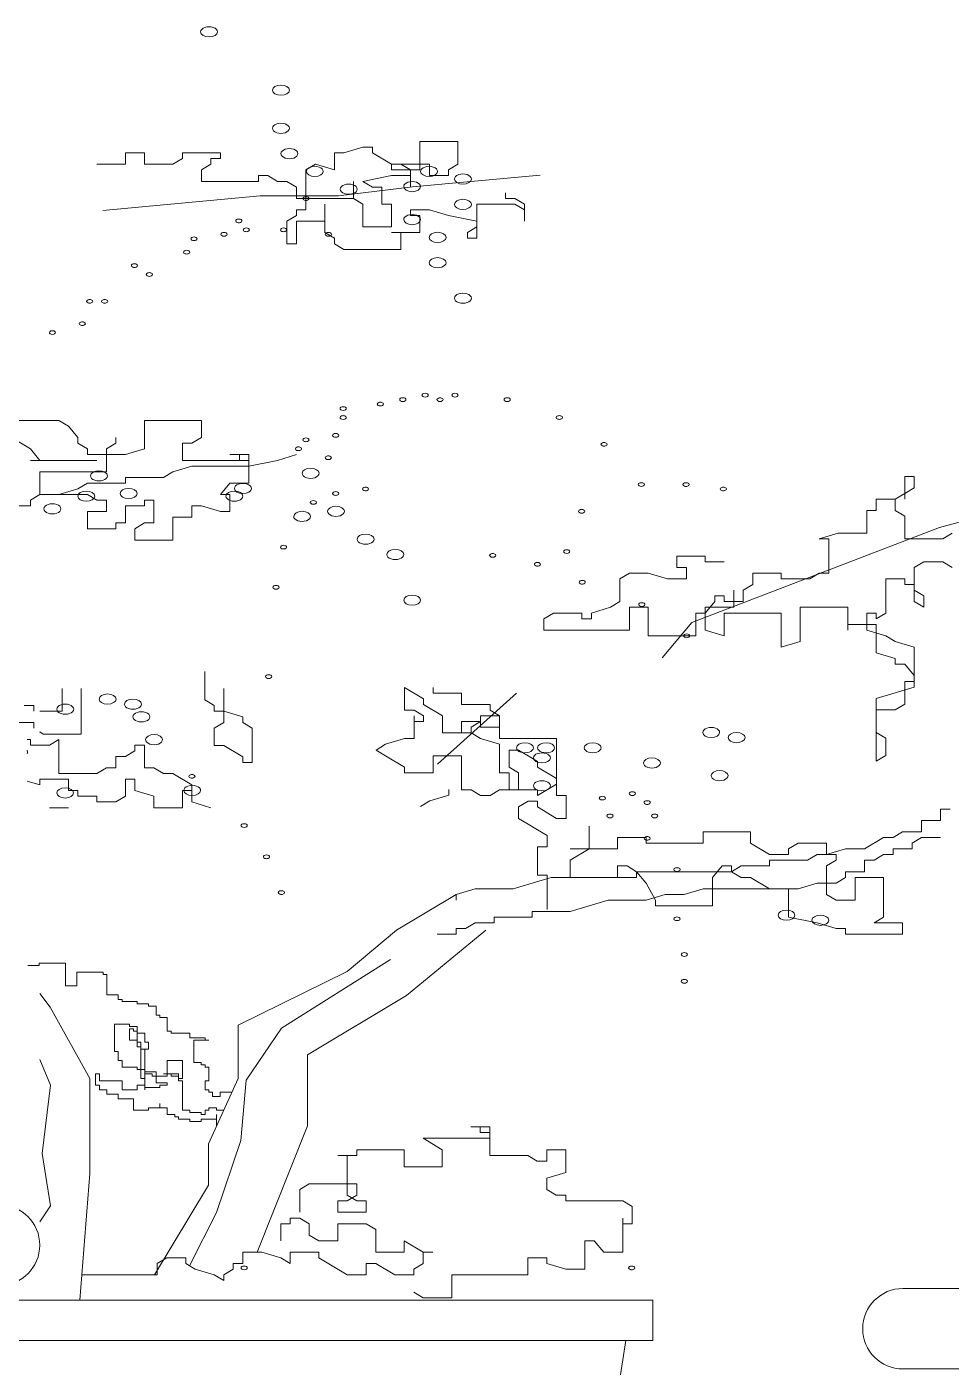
# Model space of a CAD drawing. Header units: millimetres. Extents: x 219.2 to 298.5, y 137.8 to 166.3.
# Drawn here: x 261.018 to 261.592, y 144.338 to 145.171 of the extents above; entities that cross this region are included whole.
import ezdxf

# ---------------------------------------------------------------- set-up
doc = ezdxf.new("R2010")
doc.units = ezdxf.units.MM
doc.layers.add('fach00', color=33, linetype='Continuous', lineweight=0)
doc.layers.add('muebles', color=43, linetype='Continuous', lineweight=0)

# ---------------------------------------------------------------- blocks, each defined once
blk = doc.blocks.new('kids of the century')
at = {"layer": 'fach00'}
blk.add_arc((227.99408, 125.30154), 0.025, 270, 90, dxfattribs=at)
blk = doc.blocks.new('culion')
at = {"layer": 'muebles'}
for p, q in [((228.74968, 130.87185), (228.74968, 130.58616)), ((228.88287, 130.87185), (228.88287, 130.58616)), ((228.6694, 130.55616), (228.96315, 130.55616)), ((228.96315, 130.52616), (228.6694, 130.52616))]:
    blk.add_line(p, q, dxfattribs=at)
blk.add_lwpolyline([(229.07835, 130.95185, -0.768746), (229.06676, 130.90185), (228.56172, 130.90185, -1), (228.56172, 130.95185), (229.07835, 130.95185)], format="xyb", dxfattribs=at)
for points in [[(228.7194, 130.90185), (228.7194, 130.87185), (228.91315, 130.87185), (228.91315, 130.90185)], [(228.7194, 130.55616), (228.7194, 130.58616), (228.91315, 130.58616), (228.91315, 130.55616)]]:
    blk.add_lwpolyline(points, dxfattribs=at)
for centre, start, end in [((228.6694, 130.54116), 90, 270), ((228.96315, 130.54116), 270, 90)]:
    blk.add_arc(centre, 0.015, start, end, dxfattribs=at)
blk = doc.blocks.new('el culote')
for p, q in [((228.27861, 128.90043), (228.25502, 128.90043)), ((228.25502, 128.90043), (228.25502, 128.88275)), ((228.27861, 128.88628), (228.27861, 128.90043)), ((228.07223, 128.88628), (228.07223, 128.89335)), ((228.07223, 128.89335), (228.08402, 128.89335)), ((228.08402, 128.89335), (228.08402, 128.88628)), ((228.10761, 128.88982), (228.10761, 128.89335)), ((228.10761, 128.89335), (228.13119, 128.89335)), ((228.13119, 128.89335), (228.13119, 128.88982)), ((228.20785, 128.89335), (228.20195, 128.89335)), ((228.20195, 128.89335), (228.20195, 128.88275)), ((228.21964, 128.89689), (228.20785, 128.89335)), ((228.22554, 128.89689), (228.21964, 128.89689)), ((228.22554, 128.89335), (228.22554, 128.89689)), ((228.23733, 128.88628), (228.22554, 128.89335)), ((228.05454, 128.88628), (228.07223, 128.88628)), ((228.08402, 128.88628), (228.10171, 128.88628)), ((228.10171, 128.88628), (228.10761, 128.88982)), ((228.1253, 128.88628), (228.1194, 128.88275)), ((228.1194, 128.88275), (228.1194, 128.87567)), ((228.13119, 128.88982), (228.1253, 128.88982)), ((228.1253, 128.88982), (228.1253, 128.88628)), ((228.19016, 128.88628), (228.18426, 128.88275)), ((228.18426, 128.88275), (228.18426, 128.85799)), ((228.20195, 128.88275), (228.19016, 128.88628)), ((228.24323, 128.88628), (228.23733, 128.88628)), ((228.23733, 128.88628), (228.26092, 128.88628)), ((228.23733, 128.88275), (228.23733, 128.88628)), ((228.25502, 128.88275), (228.23733, 128.88275)), ((228.24913, 128.88275), (228.24323, 128.88628)), ((228.24913, 128.87214), (228.24913, 128.88275)), ((228.26092, 128.88628), (228.26092, 128.87921)), ((228.27271, 128.88275), (228.27861, 128.88628)), ((228.27271, 128.87921), (228.27271, 128.88275)), ((228.1194, 128.87567), (228.15478, 128.87567)), ((228.15478, 128.87567), (228.15478, 128.87921)), ((228.15478, 128.87921), (228.16068, 128.87921)), ((228.16068, 128.87921), (228.16657, 128.87567)), ((228.16657, 128.87567), (228.17247, 128.87567)), ((228.17247, 128.87567), (228.17837, 128.87214)), ((228.21375, 128.86506), (228.21375, 128.87567)), ((228.21375, 128.87567), (228.21375, 128.86506)), ((228.21964, 128.87567), (228.23733, 128.87921)), ((228.22554, 128.87214), (228.21964, 128.87567)), ((228.23733, 128.87921), (228.24913, 128.87921)), ((228.24913, 128.87921), (228.24913, 128.87214)), ((228.32964, 128.87954), (228.25033, 128.87223)), ((228.26092, 128.87921), (228.27271, 128.87921)), ((228.15578, 128.86674), (228.05818, 128.85759)), ((228.20458, 128.86674), (228.15578, 128.86674)), ((228.17837, 128.87214), (228.17837, 128.86506)), ((228.17837, 128.86506), (228.21375, 128.86506)), ((228.25033, 128.87223), (228.20458, 128.86674)), ((228.21375, 128.86506), (228.21964, 128.86153)), ((228.23144, 128.87214), (228.22554, 128.87214)), ((228.23144, 128.86153), (228.23144, 128.87214)), ((228.30809, 128.86506), (228.30809, 128.8686)), ((228.31399, 128.86506), (228.30809, 128.86506)), ((228.31989, 128.86153), (228.31399, 128.86506)), ((228.18426, 128.85799), (228.17837, 128.85799)), ((228.17837, 128.85799), (228.17837, 128.85446)), ((228.19606, 128.85092), (228.19606, 128.86153)), ((228.19606, 128.86153), (228.19606, 128.84385)), ((228.21964, 128.86153), (228.21964, 128.84738)), ((228.23733, 128.86153), (228.23144, 128.86153)), ((228.23733, 128.84738), (228.23733, 128.86153)), ((228.24913, 128.85446), (228.24913, 128.85799)), ((228.24913, 128.85799), (228.26092, 128.85799)), ((228.26092, 128.85799), (228.27271, 128.85446)), ((228.2904, 128.84031), (228.2904, 128.86153)), ((228.2904, 128.86153), (228.31399, 128.86153)), ((228.31399, 128.86153), (228.31989, 128.85799)), ((228.31989, 128.85092), (228.31989, 128.86153)), ((228.31989, 128.85799), (228.31989, 128.85092)), ((228.17837, 128.85446), (228.17247, 128.85092)), ((228.17247, 128.85092), (228.17247, 128.83678)), ((228.17837, 128.83678), (228.17837, 128.85092)), ((228.17837, 128.85092), (228.19606, 128.85092)), ((228.25502, 128.85446), (228.24913, 128.85446)), ((228.25502, 128.84385), (228.25502, 128.85446)), ((228.27271, 128.85446), (228.2904, 128.85092)), ((228.2904, 128.85092), (228.2904, 128.84738)), ((228.19606, 128.84385), (228.20195, 128.84031)), ((228.20195, 128.84031), (228.20195, 128.83678)), ((228.21964, 128.84738), (228.23733, 128.84738)), ((228.24323, 128.84385), (228.23733, 128.84385)), ((228.23733, 128.84385), (228.25502, 128.84385)), ((228.24323, 128.83324), (228.24323, 128.84385)), ((228.2904, 128.84738), (228.28451, 128.84385)), ((228.28451, 128.84385), (228.28451, 128.84031)), ((228.28451, 128.84031), (228.2904, 128.84031)), ((228.17247, 128.83678), (228.17837, 128.83678)), ((228.20195, 128.83678), (228.20785, 128.83324)), ((228.20785, 128.83324), (228.24323, 128.83324)), ((228.03095, 128.72715), (228.00147, 128.72715)), ((228.03685, 128.72362), (228.03095, 128.72715)), ((228.04275, 128.71655), (228.03685, 128.72362)), ((228.1194, 128.72715), (228.08402, 128.72715)), ((228.08402, 128.72715), (228.08402, 128.70947)), ((228.1194, 128.71655), (228.1194, 128.72715)), ((228.00147, 128.71655), (228.01326, 128.70947)), ((228.04275, 128.71301), (228.04275, 128.71655)), ((228.06633, 128.71655), (228.06633, 128.71301)), ((228.11351, 128.71301), (228.1194, 128.71655)), ((228.01326, 128.70947), (228.01916, 128.7024)), ((228.04864, 128.70947), (228.04275, 128.71301)), ((228.04864, 128.70594), (228.04864, 128.70947)), ((228.06633, 128.71301), (228.06044, 128.70947)), ((228.06044, 128.70947), (228.06044, 128.69533)), ((228.08402, 128.70947), (228.07223, 128.70594)), ((228.10761, 128.7024), (228.10761, 128.71301)), ((228.10761, 128.71301), (228.11351, 128.71301)), ((228.01916, 128.7024), (228.01326, 128.7024)), ((228.01326, 128.7024), (228.05454, 128.7024)), ((228.07223, 128.70594), (228.04864, 128.70594)), ((228.10171, 128.69533), (228.11351, 128.69887)), ((228.14888, 128.7024), (228.10761, 128.7024)), ((228.11351, 128.69887), (228.14888, 128.69887)), ((228.14299, 128.70594), (228.13709, 128.70594)), ((228.13709, 128.70594), (228.14888, 128.70594)), ((228.14299, 128.7024), (228.14299, 128.70594)), ((228.14888, 128.7024), (228.14299, 128.7024)), ((228.14888, 128.70594), (228.14888, 128.7024)), ((228.14888, 128.69887), (228.16657, 128.7024)), ((228.14888, 128.68826), (228.14888, 128.7024)), ((228.16657, 128.7024), (228.17837, 128.70594)), ((228.06044, 128.69533), (228.01916, 128.69533)), ((228.01916, 128.69533), (228.01916, 128.68118)), ((228.07223, 128.68826), (228.07223, 128.69179)), ((228.07223, 128.69179), (228.09582, 128.69179)), ((228.09582, 128.69179), (228.10171, 128.69533)), ((228.55602, 128.69246), (228.56192, 128.69246)), ((228.55602, 128.67831), (228.55602, 128.69246)), ((228.56192, 128.69246), (228.56192, 128.68539)), ((228.03095, 128.68118), (228.04275, 128.68472)), ((228.04275, 128.68472), (228.04864, 128.68826)), ((228.04864, 128.68826), (228.07223, 128.68826)), ((228.13119, 128.68118), (228.13709, 128.68826)), ((228.13709, 128.68826), (228.14888, 128.68826)), ((228.56192, 128.68539), (228.55602, 128.68185)), ((228.00147, 128.67411), (228.01326, 128.67411)), ((228.01326, 128.67765), (228.01916, 128.68118)), ((228.01326, 128.67411), (228.01326, 128.67765)), ((228.01916, 128.68118), (228.03095, 128.68118)), ((228.01916, 128.68118), (228.04864, 128.68118)), ((228.04864, 128.68118), (228.05454, 128.67765)), ((228.05454, 128.67765), (228.06044, 128.67765)), ((228.06044, 128.67765), (228.06044, 128.67058)), ((228.07223, 128.6635), (228.07223, 128.67411)), ((228.07223, 128.67411), (228.08402, 128.67411)), ((228.08402, 128.67411), (228.08402, 128.67765)), ((228.08402, 128.67765), (228.08992, 128.67765)), ((228.08992, 128.67765), (228.08992, 128.6635)), ((228.11351, 128.66704), (228.11351, 128.67411)), ((228.11351, 128.67411), (228.1194, 128.67411)), ((228.1194, 128.67411), (228.13119, 128.67058)), ((228.13709, 128.68118), (228.13119, 128.68118)), ((228.13709, 128.67058), (228.13709, 128.68118)), ((228.53833, 128.67831), (228.55012, 128.67831)), ((228.53833, 128.67124), (228.53833, 128.67831)), ((228.55602, 128.68185), (228.55012, 128.67831)), ((228.55012, 128.67831), (228.55012, 128.67124)), ((228.57753, 128.66075), (228.64514, 128.67917)), ((228.06044, 128.67058), (228.04864, 128.67058)), ((228.04864, 128.67058), (228.04864, 128.65997)), ((228.10171, 128.65289), (228.10171, 128.66704)), ((228.10171, 128.66704), (228.11351, 128.66704)), ((228.13119, 128.67058), (228.13709, 128.67058)), ((228.53243, 128.67124), (228.53833, 128.67124)), ((228.53243, 128.6571), (228.53243, 128.67124)), ((228.55012, 128.67124), (228.55602, 128.66771)), ((228.55602, 128.66771), (228.55602, 128.65356)), ((228.04864, 128.65997), (228.06633, 128.65997)), ((228.06633, 128.65997), (228.06633, 128.6635)), ((228.06633, 128.6635), (228.07223, 128.6635)), ((228.08402, 128.6635), (228.07813, 128.65997)), ((228.07813, 128.65997), (228.07813, 128.65289)), ((228.08992, 128.6635), (228.08402, 128.6635)), ((228.42388, 128.60177), (228.57753, 128.66075)), ((228.50295, 128.65356), (228.51474, 128.6571)), ((228.51474, 128.6571), (228.53243, 128.6571)), ((228.57961, 128.65356), (228.5855, 128.6571)), ((228.07813, 128.65289), (228.10171, 128.65289)), ((228.50885, 128.65356), (228.50295, 128.65356)), ((228.50885, 128.63234), (228.50885, 128.65356)), ((228.55602, 128.65356), (228.57961, 128.65356)), ((228.4145, 128.64295), (228.4145, 128.63588)), ((228.43219, 128.64295), (228.4145, 128.64295)), ((228.43219, 128.63942), (228.43219, 128.64295)), ((228.38502, 128.63234), (228.37912, 128.62881)), ((228.39681, 128.63234), (228.38502, 128.63234)), ((228.40861, 128.62881), (228.39681, 128.63234)), ((228.4145, 128.63588), (228.4204, 128.63588)), ((228.4204, 128.63588), (228.4204, 128.62881)), ((228.44398, 128.63942), (228.43219, 128.63942)), ((228.46167, 128.63234), (228.47936, 128.63234)), ((228.46167, 128.62527), (228.46167, 128.63234)), ((228.47936, 128.63234), (228.47936, 128.62881)), ((228.49705, 128.62881), (228.50295, 128.63234)), ((228.50295, 128.63234), (228.50885, 128.63234)), ((228.56781, 128.63942), (228.56192, 128.63588)), ((228.56192, 128.63588), (228.56192, 128.62174)), ((228.57961, 128.63942), (228.56781, 128.63942)), ((228.5855, 128.63588), (228.57961, 128.63942)), ((228.37912, 128.62881), (228.37912, 128.61466)), ((228.4204, 128.62881), (228.40861, 128.62881)), ((228.45578, 128.62174), (228.46167, 128.62527)), ((228.47936, 128.62881), (228.49705, 128.62881)), ((228.54423, 128.62881), (228.54423, 128.60759)), ((228.55602, 128.62881), (228.54423, 128.62881)), ((228.55602, 128.62527), (228.55602, 128.62881)), ((228.56192, 128.62527), (228.55602, 128.62527)), ((228.56192, 128.61466), (228.56192, 128.62527)), ((228.43809, 128.6182), (228.44398, 128.6182)), ((228.43809, 128.61466), (228.43809, 128.6182)), ((228.44398, 128.6182), (228.44398, 128.61466)), ((228.44988, 128.61113), (228.44988, 128.62174)), ((228.45578, 128.61466), (228.45578, 128.62174)), ((228.56192, 128.62174), (228.56781, 128.6182)), ((228.56781, 128.6182), (228.56781, 128.61113)), ((228.33785, 128.60759), (228.33195, 128.60406)), ((228.35554, 128.60759), (228.33785, 128.60759)), ((228.35554, 128.60406), (228.35554, 128.60759)), ((228.37323, 128.61113), (228.36143, 128.60759)), ((228.36143, 128.60759), (228.36143, 128.60406)), ((228.37912, 128.61466), (228.37323, 128.61113)), ((228.38502, 128.61113), (228.39681, 128.61113)), ((228.38502, 128.59698), (228.38502, 128.61113)), ((228.39681, 128.61113), (228.39681, 128.59345)), ((228.42629, 128.60759), (228.43219, 128.60759)), ((228.42629, 128.59345), (228.42629, 128.60759)), ((228.43219, 128.60759), (228.43809, 128.61466)), ((228.43219, 128.61113), (228.44988, 128.61113)), ((228.43219, 128.60759), (228.43219, 128.61113)), ((228.43219, 128.59698), (228.43219, 128.60759)), ((228.44398, 128.61466), (228.45578, 128.61466)), ((228.44398, 128.60759), (228.44398, 128.59345)), ((228.47936, 128.60759), (228.44398, 128.60759)), ((228.47936, 128.58637), (228.47936, 128.60759)), ((228.49116, 128.61113), (228.49116, 128.58991)), ((228.52064, 128.61113), (228.49116, 128.61113)), ((228.52064, 128.59698), (228.52064, 128.61113)), ((228.53243, 128.60759), (228.53243, 128.59698)), ((228.53833, 128.60759), (228.53243, 128.60759)), ((228.53833, 128.60406), (228.53833, 128.60759)), ((228.54423, 128.60759), (228.53833, 128.60406)), ((228.56781, 128.61113), (228.56192, 128.61466)), ((228.33195, 128.60406), (228.33195, 128.59698)), ((228.36143, 128.60406), (228.35554, 128.60406)), ((228.40544, 128.57966), (228.42388, 128.60177)), ((228.52064, 128.60052), (228.52064, 128.59698)), ((228.53833, 128.60052), (228.52064, 128.60052)), ((228.53833, 128.58284), (228.53833, 128.60052)), ((228.33195, 128.59698), (228.38502, 128.59698)), ((228.39681, 128.59345), (228.42629, 128.59345)), ((228.44398, 128.59345), (228.43219, 128.59698)), ((228.53243, 128.59698), (228.54423, 128.59345)), ((228.54423, 128.59345), (228.55012, 128.58991)), ((228.49116, 128.58991), (228.47936, 128.58637)), ((228.55012, 128.5793), (228.53833, 128.58284)), ((228.55012, 128.58991), (228.56192, 128.58637)), ((228.56192, 128.58637), (228.56192, 128.56516)), ((228.55012, 128.57577), (228.55012, 128.5793)), ((228.55602, 128.57577), (228.55012, 128.57577)), ((228.56192, 128.56869), (228.55602, 128.57577)), ((228.12145, 128.55366), (228.12145, 128.57134)), ((228.56192, 128.56162), (228.56192, 128.56869)), ((228.033, 128.56073), (228.033, 128.54659)), ((228.04479, 128.53244), (228.04479, 128.56073)), ((228.13324, 128.56073), (228.13324, 128.54659)), ((228.24554, 128.54726), (228.24554, 128.5614)), ((228.24554, 128.5614), (228.25734, 128.55433)), ((228.26323, 128.5614), (228.26323, 128.55786)), ((228.26323, 128.55786), (228.28092, 128.55786)), ((228.26588, 128.51364), (228.31505, 128.55787)), ((228.28092, 128.55786), (228.28092, 128.55079)), ((228.53833, 128.55455), (228.55012, 128.55809)), ((228.55012, 128.55809), (228.56192, 128.56162)), ((228.55602, 128.56516), (228.55602, 128.55101)), ((228.56192, 128.56516), (228.55602, 128.56516)), ((228.01531, 128.55013), (228.00941, 128.55013)), ((228.01531, 128.54659), (228.01531, 128.55013)), ((228.12734, 128.55013), (228.12145, 128.55366)), ((228.12734, 128.54659), (228.12734, 128.55013)), ((228.13324, 128.55366), (228.13324, 128.54659)), ((228.13324, 128.53952), (228.13324, 128.55366)), ((228.25734, 128.55433), (228.25734, 128.55079)), ((228.25734, 128.55079), (228.26913, 128.54372)), ((228.28092, 128.55079), (228.29861, 128.55079)), ((228.29861, 128.55079), (228.29861, 128.54726)), ((228.53833, 128.53333), (228.53833, 128.55455)), ((228.55602, 128.55101), (228.55012, 128.54748)), ((228.033, 128.54659), (228.01908, 128.54659)), ((228.13324, 128.54659), (228.12734, 128.54659)), ((228.13324, 128.54659), (228.14503, 128.54305)), ((228.14503, 128.54305), (228.14503, 128.53952)), ((228.25144, 128.54726), (228.24554, 128.54726)), ((228.25734, 128.54372), (228.25144, 128.54726)), ((228.25144, 128.52958), (228.25144, 128.54372)), ((228.25144, 128.54372), (228.25144, 128.54018)), ((228.25734, 128.54018), (228.25734, 128.54372)), ((228.26913, 128.54372), (228.26913, 128.53311)), ((228.29272, 128.54018), (228.29272, 128.54372)), ((228.29272, 128.54372), (228.30451, 128.54372)), ((228.29861, 128.54726), (228.30451, 128.54372)), ((228.30451, 128.54372), (228.30451, 128.53665)), ((228.30451, 128.54372), (228.30451, 128.52958)), ((228.53833, 128.54748), (228.53833, 128.51565)), ((228.55012, 128.54748), (228.53833, 128.54748)), ((228.00351, 128.53952), (228.01531, 128.53952)), ((228.01531, 128.53952), (228.01531, 128.53598)), ((228.01908, 128.53372), (228.0212, 128.53244)), ((228.0212, 128.53244), (228.04479, 128.53244)), ((228.12734, 128.53598), (228.13324, 128.53952)), ((228.12734, 128.52537), (228.12734, 128.53598)), ((228.14503, 128.53952), (228.15093, 128.53598)), ((228.15093, 128.53598), (228.15093, 128.51476)), ((228.25144, 128.54018), (228.25734, 128.54018)), ((228.26913, 128.53311), (228.28682, 128.53311)), ((228.29272, 128.54018), (228.28092, 128.54018)), ((228.28092, 128.54018), (228.28092, 128.53311)), ((228.28092, 128.53311), (228.28682, 128.53311)), ((228.28682, 128.53665), (228.29272, 128.54018)), ((228.28682, 128.53311), (228.28682, 128.53665)), ((228.28682, 128.53311), (228.29272, 128.52958)), ((228.29272, 128.53665), (228.29272, 128.54018)), ((228.30451, 128.53665), (228.29272, 128.53665)), ((228.54423, 128.5298), (228.53833, 128.53333)), ((228.01114, 128.52913), (228.01326, 128.52913)), ((228.01326, 128.52913), (228.01326, 128.52559)), ((228.01326, 128.52559), (228.02506, 128.52559)), ((228.02506, 128.52559), (228.03095, 128.52913)), ((228.03095, 128.52913), (228.03095, 128.50791)), ((228.07813, 128.52206), (228.07813, 128.52559)), ((228.07813, 128.52559), (228.08402, 128.52559)), ((228.08402, 128.52559), (228.08402, 128.51145)), ((228.13324, 128.52537), (228.12734, 128.52537)), ((228.14503, 128.5183), (228.13324, 128.52537)), ((228.22785, 128.5225), (228.23375, 128.52604)), ((228.23375, 128.52604), (228.24554, 128.52958)), ((228.24554, 128.52958), (228.25144, 128.52958)), ((228.29272, 128.52958), (228.30451, 128.52604)), ((228.30451, 128.52958), (228.33989, 128.52958)), ((228.30451, 128.52604), (228.30451, 128.50836)), ((228.33989, 128.52958), (228.33989, 128.50482)), ((228.54423, 128.51919), (228.54423, 128.5298)), ((228.01139, 128.52094), (228.01114, 128.52236)), ((228.01114, 128.52023), (228.01139, 128.52094)), ((228.06633, 128.51145), (228.06633, 128.51852)), ((228.06633, 128.51852), (228.07223, 128.51852)), ((228.07223, 128.51852), (228.07813, 128.52206)), ((228.14503, 128.51476), (228.14503, 128.5183)), ((228.23375, 128.51897), (228.22785, 128.5225)), ((228.24554, 128.51189), (228.23375, 128.51897)), ((228.28092, 128.51897), (228.26323, 128.51897)), ((228.26323, 128.51897), (228.26323, 128.50836)), ((228.28092, 128.49775), (228.28092, 128.51897)), ((228.3163, 128.5225), (228.31041, 128.5225)), ((228.31041, 128.5225), (228.31041, 128.51189)), ((228.3222, 128.51897), (228.3163, 128.5225)), ((228.3281, 128.51543), (228.3222, 128.51897)), ((228.53833, 128.51565), (228.54423, 128.51919)), ((228.03095, 128.50791), (228.05454, 128.50791)), ((228.05454, 128.50791), (228.06044, 128.51145)), ((228.06044, 128.51145), (228.06633, 128.51145)), ((228.08402, 128.51145), (228.08992, 128.51145)), ((228.08992, 128.51145), (228.09582, 128.50791)), ((228.09582, 128.50791), (228.10171, 128.50791)), ((228.10171, 128.50791), (228.11351, 128.50084)), ((228.15093, 128.51476), (228.14503, 128.51476)), ((228.24554, 128.50836), (228.24554, 128.51189)), ((228.26323, 128.50836), (228.24554, 128.50836)), ((228.30451, 128.50836), (228.31041, 128.50836)), ((228.31041, 128.51189), (228.3163, 128.50836)), ((228.31041, 128.50836), (228.31041, 128.49775)), ((228.3163, 128.50836), (228.3163, 128.49775)), ((228.3281, 128.51189), (228.3281, 128.51543)), ((228.33989, 128.50482), (228.3281, 128.51189)), ((228.33989, 128.50129), (228.33989, 128.50836)), ((228.33989, 128.50836), (228.33989, 128.49421)), ((228.01916, 128.50084), (228.01114, 128.50324)), ((228.03685, 128.50438), (228.01916, 128.50438)), ((228.01916, 128.50438), (228.01916, 128.50084)), ((228.03685, 128.4973), (228.03685, 128.50438)), ((228.07813, 128.50438), (228.07223, 128.50438)), ((228.07223, 128.50438), (228.07223, 128.49377)), ((228.07813, 128.4973), (228.07813, 128.50438)), ((228.11351, 128.50084), (228.11351, 128.49023)), ((228.3281, 128.49421), (228.33989, 128.50129)), ((228.04275, 128.4973), (228.03685, 128.4973)), ((228.04275, 128.49377), (228.04275, 128.4973)), ((228.05454, 128.49377), (228.04275, 128.49377)), ((228.05454, 128.49023), (228.05454, 128.49377)), ((228.07223, 128.49377), (228.06633, 128.49023)), ((228.08992, 128.49377), (228.07813, 128.4973)), ((228.08992, 128.4867), (228.08992, 128.49377)), ((228.11351, 128.4973), (228.10761, 128.4973)), ((228.10761, 128.4973), (228.10761, 128.4867)), ((228.26119, 128.4909), (228.25529, 128.48736)), ((228.27298, 128.49443), (228.26119, 128.4909)), ((228.27298, 128.49797), (228.27298, 128.49443)), ((228.28682, 128.49775), (228.28092, 128.49775)), ((228.29272, 128.49421), (228.28682, 128.49775)), ((228.29861, 128.49421), (228.29272, 128.49421)), ((228.30451, 128.49775), (228.29861, 128.49421)), ((228.3163, 128.49775), (228.30451, 128.49775)), ((228.31041, 128.49775), (228.3163, 128.49775)), ((228.3163, 128.49775), (228.3281, 128.49775)), ((228.3222, 128.49068), (228.3163, 128.48714)), ((228.3281, 128.49068), (228.3222, 128.49068)), ((228.3281, 128.49775), (228.3281, 128.49421)), ((228.3281, 128.48714), (228.3281, 128.49068)), ((228.33989, 128.49421), (228.34579, 128.49421)), ((228.34579, 128.49421), (228.34579, 128.48007)), ((228.03685, 128.4867), (228.02506, 128.4867)), ((228.06633, 128.49023), (228.05454, 128.49023)), ((228.10761, 128.4867), (228.08992, 128.4867)), ((228.11351, 128.49023), (228.1253, 128.4867)), ((228.3163, 128.48714), (228.3163, 128.48007)), ((228.33989, 128.48007), (228.3281, 128.48714)), ((228.57819, 128.47878), (228.57819, 128.48585)), ((228.57819, 128.48585), (228.58409, 128.48585)), ((228.3163, 128.48007), (228.3222, 128.47653)), ((228.3222, 128.47653), (228.3281, 128.473)), ((228.34579, 128.48007), (228.33989, 128.48007)), ((228.36002, 128.47524), (228.36002, 128.4611)), ((228.5664, 128.4717), (228.5664, 128.47878)), ((228.5664, 128.47878), (228.57819, 128.47878)), ((228.3281, 128.473), (228.33399, 128.46946)), ((228.33399, 128.46946), (228.33399, 128.46239)), ((228.3954, 128.46817), (228.37771, 128.46817)), ((228.37771, 128.46817), (228.37771, 128.4611)), ((228.3954, 128.46463), (228.3954, 128.46817)), ((228.46026, 128.4717), (228.43078, 128.4717)), ((228.43078, 128.4717), (228.43078, 128.46463)), ((228.46026, 128.46463), (228.46026, 128.4717)), ((228.53102, 128.4611), (228.54281, 128.46817)), ((228.54281, 128.46817), (228.54871, 128.46817)), ((228.54871, 128.46817), (228.55461, 128.4717)), ((228.55461, 128.4717), (228.5664, 128.4717)), ((228.5605, 128.46463), (228.5664, 128.46817)), ((228.5664, 128.46817), (228.57819, 128.46817)), ((228.33399, 128.46239), (228.3281, 128.46239)), ((228.3281, 128.46239), (228.3281, 128.44471)), ((228.36002, 128.4611), (228.34823, 128.45402)), ((228.37771, 128.4611), (228.34823, 128.4611)), ((228.43078, 128.46463), (228.3954, 128.46463)), ((228.47205, 128.45756), (228.46026, 128.46463)), ((228.48385, 128.45756), (228.47205, 128.45756)), ((228.48974, 128.46463), (228.48385, 128.4611)), ((228.48385, 128.4611), (228.48385, 128.45756)), ((228.50743, 128.46463), (228.48974, 128.46463)), ((228.49564, 128.45402), (228.50154, 128.45756)), ((228.50154, 128.45756), (228.50743, 128.45756)), ((228.50743, 128.45756), (228.50743, 128.46463)), ((228.50743, 128.45756), (228.51923, 128.4611)), ((228.51333, 128.45756), (228.50743, 128.45756)), ((228.51333, 128.45402), (228.51333, 128.45756)), ((228.51923, 128.4611), (228.53102, 128.4611)), ((228.53692, 128.45402), (228.54281, 128.45756)), ((228.54281, 128.45756), (228.54871, 128.45756)), ((228.54871, 128.45756), (228.54871, 128.4611)), ((228.54871, 128.4611), (228.5605, 128.4611)), ((228.5605, 128.4611), (228.5605, 128.46463)), ((228.34823, 128.45402), (228.34823, 128.44341)), ((228.37771, 128.44341), (228.37771, 128.45049)), ((228.37771, 128.45049), (228.38361, 128.45049)), ((228.38361, 128.45049), (228.3895, 128.44695)), ((228.43668, 128.44341), (228.44257, 128.45049)), ((228.44257, 128.45049), (228.44847, 128.45049)), ((228.44847, 128.44695), (228.45436, 128.45049)), ((228.44847, 128.45049), (228.44847, 128.44695)), ((228.45436, 128.45049), (228.47205, 128.45049)), ((228.47205, 128.45049), (228.47205, 128.45402)), ((228.47205, 128.45402), (228.49564, 128.45402)), ((228.50743, 128.45049), (228.51333, 128.45402)), ((228.50743, 128.43281), (228.50743, 128.45049)), ((228.53102, 128.44695), (228.53102, 128.45402)), ((228.53102, 128.45402), (228.53692, 128.45402)), ((228.31285, 128.43634), (228.33643, 128.44341)), ((228.3281, 128.44471), (228.33399, 128.44471)), ((228.33399, 128.44471), (228.33399, 128.42349)), ((228.33643, 128.44341), (228.3895, 128.44341)), ((228.34823, 128.44341), (228.37771, 128.44341)), ((228.3895, 128.44341), (228.3895, 128.44695)), ((228.3895, 128.44695), (228.44847, 128.44695)), ((228.3895, 128.44695), (228.3954, 128.43988)), ((228.43668, 128.42573), (228.43668, 128.44341)), ((228.44847, 128.44695), (228.45436, 128.44341)), ((228.45436, 128.44341), (228.46026, 128.44341)), ((228.46026, 128.44341), (228.47205, 128.43634)), ((228.51333, 128.43988), (228.51923, 128.44341)), ((228.51923, 128.44341), (228.51923, 128.44695)), ((228.51923, 128.44695), (228.53102, 128.44695)), ((228.54281, 128.44341), (228.52512, 128.44341)), ((228.52512, 128.44341), (228.52512, 128.42927)), ((228.54281, 128.41866), (228.54281, 128.44341)), ((228.24059, 128.41069), (228.27747, 128.43281)), ((228.27747, 128.43281), (228.28926, 128.43634)), ((228.27747, 128.42927), (228.27747, 128.43281)), ((228.28926, 128.43634), (228.31285, 128.43634)), ((228.3954, 128.43988), (228.4013, 128.42927)), ((228.3954, 128.42927), (228.40719, 128.43281)), ((228.40719, 128.43281), (228.41899, 128.43281)), ((228.41899, 128.43281), (228.43078, 128.43634)), ((228.43078, 128.43634), (228.48974, 128.43634)), ((228.47205, 128.43634), (228.48385, 128.43634)), ((228.48385, 128.43634), (228.48385, 128.41866)), ((228.48974, 128.43634), (228.50154, 128.43988)), ((228.50154, 128.43988), (228.51333, 128.43988)), ((228.51333, 128.42927), (228.50743, 128.43281)), ((228.34823, 128.4222), (228.37181, 128.42927)), ((228.37181, 128.42927), (228.3954, 128.42927)), ((228.4013, 128.42927), (228.4013, 128.42573)), ((228.4013, 128.42573), (228.43668, 128.42573)), ((228.52512, 128.42927), (228.51333, 128.42927)), ((228.30105, 128.41513), (228.30105, 128.41866)), ((228.30105, 128.41866), (228.32464, 128.41866)), ((228.32464, 128.41866), (228.32464, 128.4222)), ((228.32464, 128.4222), (228.34823, 128.4222)), ((228.48385, 128.41866), (228.50154, 128.41513)), ((228.53692, 128.41513), (228.54281, 128.41866)), ((228.20986, 128.38489), (228.24059, 128.41069)), ((228.24674, 128.37015), (228.29591, 128.41069)), ((228.26567, 128.40805), (228.27747, 128.40805)), ((228.27747, 128.40805), (228.27747, 128.41159)), ((228.27747, 128.41159), (228.28336, 128.41159)), ((228.28336, 128.41159), (228.28926, 128.41513)), ((228.28926, 128.41513), (228.30105, 128.41513)), ((228.50154, 128.41513), (228.51333, 128.41159)), ((228.51333, 128.41159), (228.51923, 128.41159)), ((228.51923, 128.41159), (228.51923, 128.40805)), ((228.51923, 128.40805), (228.55461, 128.40805)), ((228.55461, 128.41513), (228.53692, 128.41513)), ((228.55461, 128.40805), (228.55461, 128.41513)), ((228.1692, 128.34982), (228.23675, 128.39235)), ((228.01159, 128.38874), (228.01861, 128.38874)), ((228.01861, 128.39014), (228.035, 128.39014)), ((228.01861, 128.38874), (228.01861, 128.39014)), ((228.035, 128.39014), (228.035, 128.3761)), ((228.04203, 128.38452), (228.05842, 128.38452)), ((228.04203, 128.3761), (228.04203, 128.38452)), ((228.05842, 128.38452), (228.05842, 128.38312)), ((228.05842, 128.38312), (228.06076, 128.38312)), ((228.06076, 128.38312), (228.06076, 128.37048)), ((228.14225, 128.35172), (228.20986, 128.38489)), ((228.035, 128.3761), (228.04203, 128.3761)), ((228.02548, 128.36278), (228.01908, 128.37121)), ((228.06076, 128.37048), (228.06778, 128.37048)), ((228.06778, 128.37048), (228.06778, 128.36767)), ((228.06778, 128.36767), (228.07013, 128.36767)), ((228.07013, 128.36767), (228.07013, 128.36627)), ((228.07013, 128.36627), (228.07949, 128.36627)), ((228.07949, 128.36627), (228.07949, 128.36486)), ((228.18528, 128.33329), (228.24674, 128.37015)), ((228.05006, 128.31855), (228.02548, 128.36278)), ((228.07949, 128.36486), (228.08652, 128.36486)), ((228.08652, 128.36486), (228.08652, 128.36346)), ((228.08652, 128.36346), (228.0912, 128.36346)), ((228.0912, 128.36346), (228.0912, 128.35784)), ((228.0912, 128.35784), (228.09354, 128.35784)), ((228.09354, 128.35784), (228.09354, 128.35644)), ((228.06544, 128.35223), (228.06544, 128.33538)), ((228.07481, 128.35223), (228.06544, 128.35223)), ((228.07481, 128.35082), (228.07481, 128.35223)), ((228.07949, 128.35082), (228.07481, 128.35082)), ((228.07481, 128.34942), (228.07481, 128.3424)), ((228.07715, 128.34942), (228.07481, 128.34942)), ((228.07715, 128.34801), (228.07715, 128.34942)), ((228.07949, 128.33819), (228.07949, 128.35082)), ((228.09354, 128.35644), (228.09822, 128.35644)), ((228.09822, 128.35644), (228.09822, 128.34801)), ((228.14225, 128.31855), (228.14225, 128.35172)), ((228.14725, 128.31741), (228.1692, 128.34982)), ((228.07481, 128.3424), (228.07949, 128.3424)), ((228.07949, 128.34801), (228.07715, 128.34801)), ((228.07949, 128.34661), (228.07949, 128.34801)), ((228.08418, 128.34661), (228.07949, 128.34661)), ((228.07949, 128.3424), (228.07949, 128.34099)), ((228.07949, 128.34099), (228.08183, 128.34099)), ((228.08183, 128.34099), (228.08183, 128.33678)), ((228.08418, 128.34099), (228.08418, 128.34661)), ((228.08652, 128.34099), (228.08418, 128.34099)), ((228.08652, 128.33678), (228.08652, 128.34099)), ((228.09822, 128.34801), (228.10057, 128.34801)), ((228.10057, 128.34801), (228.10057, 128.34661)), ((228.10057, 128.34661), (228.11227, 128.34661)), ((228.11227, 128.34661), (228.11227, 128.3438)), ((228.11227, 128.3438), (228.12164, 128.3438)), ((228.11461, 128.3424), (228.11461, 128.32836)), ((228.12398, 128.3424), (228.11461, 128.3424)), ((228.12164, 128.3438), (228.12164, 128.3424)), ((228.12164, 128.3424), (228.12398, 128.3424)), ((228.06544, 128.33538), (228.06778, 128.33538)), ((228.06778, 128.33538), (228.06778, 128.32976)), ((228.08183, 128.33819), (228.07949, 128.33819)), ((228.08183, 128.31853), (228.08183, 128.33819)), ((228.08183, 128.33678), (228.08418, 128.33678)), ((228.08418, 128.33678), (228.08418, 128.32274)), ((228.08418, 128.33678), (228.08652, 128.33678)), ((228.08418, 128.32133), (228.08418, 128.33678)), ((228.18528, 128.28906), (228.18528, 128.33329)), ((228.02566, 128.31437), (228.01908, 128.33037)), ((228.06778, 128.32976), (228.07013, 128.32976)), ((228.07013, 128.32976), (228.07013, 128.32555)), ((228.07013, 128.32555), (228.07949, 128.32555)), ((228.07949, 128.32555), (228.07949, 128.32414)), ((228.07949, 128.32414), (228.08418, 128.32414)), ((228.08418, 128.32414), (228.08418, 128.31431)), ((228.09822, 128.32976), (228.09822, 128.31993)), ((228.10759, 128.32976), (228.09822, 128.32976)), ((228.10759, 128.31853), (228.10759, 128.32976)), ((228.11461, 128.32836), (228.1193, 128.32836)), ((228.1193, 128.32836), (228.1193, 128.32695)), ((228.1193, 128.32695), (228.12164, 128.32695)), ((228.12164, 128.32695), (228.12164, 128.32555)), ((228.12164, 128.32555), (228.12398, 128.32555)), ((228.12398, 128.32555), (228.12398, 128.31712)), ((228.05006, 128.25957), (228.05006, 128.31855)), ((228.05374, 128.32133), (228.05374, 128.31431)), ((228.05608, 128.32133), (228.05374, 128.32133)), ((228.05608, 128.31712), (228.05608, 128.32133)), ((228.07013, 128.31712), (228.05608, 128.31712)), ((228.07013, 128.31151), (228.07013, 128.31712)), ((228.08418, 128.31853), (228.08183, 128.31853)), ((228.08418, 128.32274), (228.0912, 128.32274)), ((228.08886, 128.32133), (228.08418, 128.32133)), ((228.08418, 128.31151), (228.08418, 128.31853)), ((228.08886, 128.31993), (228.08886, 128.32133)), ((228.09822, 128.31993), (228.08886, 128.31993)), ((228.0912, 128.32274), (228.0912, 128.31572)), ((228.0912, 128.31572), (228.09822, 128.31572)), ((228.09588, 128.32133), (228.10057, 128.32133)), ((228.10525, 128.32133), (228.09588, 128.32133)), ((228.09822, 128.31572), (228.09822, 128.31431)), ((228.10057, 128.32133), (228.10057, 128.31993)), ((228.10057, 128.31993), (228.10525, 128.31993)), ((228.10525, 128.31712), (228.10525, 128.32133)), ((228.10525, 128.31993), (228.10525, 128.31853)), ((228.10525, 128.31853), (228.10759, 128.31853)), ((228.10759, 128.31712), (228.10525, 128.31712)), ((228.10759, 128.29887), (228.10759, 128.31712)), ((228.12164, 128.31712), (228.12164, 128.31151)), ((228.12398, 128.31712), (228.12164, 128.31712)), ((228.12381, 128.278), (228.14225, 128.31855)), ((228.14387, 128.27994), (228.14725, 128.31741)), ((228.0206, 128.27184), (228.02566, 128.31437)), ((228.05374, 128.31431), (228.05608, 128.31431)), ((228.05608, 128.31431), (228.05608, 128.31151)), ((228.05608, 128.31151), (228.06076, 128.31151)), ((228.06076, 128.31151), (228.06076, 128.3087)), ((228.06076, 128.3087), (228.06778, 128.3087)), ((228.06778, 128.3087), (228.06778, 128.30589)), ((228.07949, 128.31151), (228.07013, 128.31151)), ((228.07949, 128.31431), (228.07949, 128.31151)), ((228.08418, 128.31431), (228.07949, 128.31431)), ((228.08418, 128.31291), (228.08418, 128.31151)), ((228.09354, 128.31291), (228.08418, 128.31291)), ((228.09354, 128.31431), (228.09354, 128.31291)), ((228.09822, 128.31431), (228.09354, 128.31431)), ((228.12164, 128.31151), (228.12398, 128.31151)), ((228.12398, 128.31151), (228.12398, 128.3101)), ((228.12398, 128.3101), (228.12632, 128.3101)), ((228.12632, 128.3101), (228.12632, 128.30729)), ((228.13101, 128.3101), (228.13841, 128.3101)), ((228.13101, 128.30729), (228.13101, 128.3101)), ((228.06778, 128.30589), (228.07715, 128.30589)), ((228.07715, 128.30589), (228.07715, 128.29887)), ((228.08652, 128.30027), (228.09354, 128.30027)), ((228.08652, 128.29887), (228.08652, 128.30027)), ((228.09354, 128.30308), (228.09354, 128.30027)), ((228.09354, 128.30027), (228.09354, 128.30308)), ((228.09354, 128.30027), (228.09822, 128.30027)), ((228.09822, 128.30027), (228.09822, 128.29606)), ((228.12398, 128.30027), (228.12398, 128.29887)), ((228.12866, 128.30027), (228.12398, 128.30027)), ((228.12632, 128.30729), (228.13101, 128.30729)), ((228.12866, 128.29887), (228.12866, 128.30027)), ((228.07715, 128.29887), (228.08652, 128.29887)), ((228.09822, 128.29606), (228.10291, 128.29606)), ((228.10291, 128.29606), (228.10291, 128.29466)), ((228.10291, 128.29466), (228.10525, 128.29466)), ((228.10525, 128.29466), (228.10525, 128.29325)), ((228.10525, 128.29325), (228.11227, 128.29325)), ((228.11227, 128.29887), (228.10759, 128.29887)), ((228.11227, 128.29746), (228.11227, 128.29887)), ((228.1193, 128.29746), (228.11227, 128.29746)), ((228.11227, 128.29325), (228.11227, 128.29185)), ((228.11227, 128.29185), (228.1193, 128.29185)), ((228.1193, 128.29606), (228.1193, 128.29746)), ((228.12164, 128.29606), (228.1193, 128.29606)), ((228.1193, 128.29325), (228.12866, 128.29325)), ((228.1193, 128.29185), (228.1193, 128.29325)), ((228.12164, 128.29887), (228.12164, 128.29606)), ((228.12398, 128.29887), (228.12164, 128.29887)), ((228.1333, 128.29887), (228.12866, 128.29887)), ((228.12866, 128.29606), (228.12866, 128.28866)), ((228.12866, 128.29325), (228.12866, 128.29606)), ((228.15409, 128.21065), (228.18528, 128.28906)), ((228.28655, 128.28845), (228.29834, 128.28845)), ((228.29245, 128.28845), (228.28655, 128.28845)), ((228.29245, 128.28491), (228.29245, 128.28845)), ((228.29834, 128.28491), (228.29245, 128.28491)), ((228.29834, 128.28845), (228.29834, 128.27077)), ((228.29834, 128.28138), (228.29834, 128.28491)), ((228.12381, 128.2522), (228.12381, 128.278)), ((228.12867, 128.23538), (228.14387, 128.27994)), ((228.21579, 128.2743), (228.24527, 128.2743)), ((228.21579, 128.27077), (228.21579, 128.2743)), ((228.24527, 128.2743), (228.24527, 128.2637)), ((228.25707, 128.28138), (228.29834, 128.28138)), ((228.26886, 128.2743), (228.25707, 128.28138)), ((228.26886, 128.2637), (228.26886, 128.2743)), ((228.33372, 128.2743), (228.34552, 128.2743)), ((228.33372, 128.26723), (228.33372, 128.2743)), ((228.34552, 128.2743), (228.34552, 128.26016)), ((228.02566, 128.23943), (228.0206, 128.27184)), ((228.204, 128.27077), (228.21579, 128.27077)), ((228.20989, 128.27077), (228.204, 128.27077)), ((228.20989, 128.24602), (228.20989, 128.27077)), ((228.29834, 128.27077), (228.32193, 128.27077)), ((228.32193, 128.27077), (228.32783, 128.26723)), ((228.32783, 128.26723), (228.33372, 128.26723)), ((228.04392, 128.18089), (228.05006, 128.25957)), ((228.24527, 128.2637), (228.26886, 128.2637)), ((228.34552, 128.26016), (228.33372, 128.25662)), ((228.09022, 128.19651), (228.12381, 128.2522)), ((228.18041, 128.24955), (228.18631, 128.25309)), ((228.18041, 128.23541), (228.18041, 128.24955)), ((228.18631, 128.25309), (228.21579, 128.25309)), ((228.21579, 128.25309), (228.21579, 128.24602)), ((228.33372, 128.25662), (228.33372, 128.24955)), ((228.33372, 128.24955), (228.33962, 128.24602)), ((228.204, 128.24248), (228.204, 128.23541)), ((228.20989, 128.24248), (228.204, 128.24248)), ((228.21579, 128.24248), (228.20989, 128.24602)), ((228.21579, 128.24602), (228.20989, 128.24248)), ((228.22169, 128.24248), (228.21579, 128.24248)), ((228.22169, 128.23541), (228.22169, 128.24248)), ((228.33962, 128.24602), (228.34552, 128.24602)), ((228.34552, 128.24602), (228.34552, 128.24248)), ((228.34552, 128.24248), (228.3809, 128.24248)), ((228.3809, 128.24248), (228.38679, 128.23894)), ((228.01908, 128.22956), (228.02566, 128.23943)), ((228.11207, 128.20213), (228.12867, 128.23538)), ((228.204, 128.23541), (228.22169, 128.23541)), ((228.38679, 128.23894), (228.38679, 128.22833)), ((228.16862, 128.22833), (228.17452, 128.22833)), ((228.16862, 128.21773), (228.16862, 128.22833)), ((228.17452, 128.23187), (228.18041, 128.23187)), ((228.17452, 128.22833), (228.17452, 128.23187)), ((228.18041, 128.23187), (228.18631, 128.22833)), ((228.18631, 128.22833), (228.18631, 128.22126)), ((228.204, 128.22833), (228.22169, 128.22833)), ((228.204, 128.21773), (228.204, 128.22833)), ((228.22169, 128.22833), (228.22758, 128.2248)), ((228.22758, 128.2248), (228.22758, 128.21065)), ((228.3809, 128.23187), (228.3809, 128.21065)), ((228.3809, 128.22833), (228.3809, 128.23187)), ((228.38679, 128.22833), (228.3809, 128.22833)), ((228.18631, 128.22126), (228.1922, 128.21773)), ((228.1922, 128.21773), (228.204, 128.21773)), ((228.24527, 128.21773), (228.25707, 128.21065)), ((228.24527, 128.21065), (228.24527, 128.21773)), ((228.35731, 128.21773), (228.35731, 128.20005)), ((228.36321, 128.21773), (228.35731, 128.21773)), ((228.3691, 128.21065), (228.36321, 128.21773)), ((228.14503, 128.21065), (228.14503, 128.20358)), ((228.15683, 128.21065), (228.14503, 128.21065)), ((228.16862, 128.20712), (228.15683, 128.21065)), ((228.17452, 128.21065), (228.17452, 128.20358)), ((228.1922, 128.21065), (228.17452, 128.21065)), ((228.1922, 128.20712), (228.1922, 128.21065)), ((228.22758, 128.21065), (228.24527, 128.21065)), ((228.25707, 128.21065), (228.25707, 128.20358)), ((228.26296, 128.21065), (228.25707, 128.21065)), ((228.25707, 128.21065), (228.26296, 128.21065)), ((228.3809, 128.21065), (228.3691, 128.21065)), ((228.09786, 128.20712), (228.09196, 128.20358)), ((228.09196, 128.20358), (228.09196, 128.19651)), ((228.10965, 128.20712), (228.09786, 128.20712)), ((228.10965, 128.20358), (228.10965, 128.20712)), ((228.11555, 128.20005), (228.10965, 128.20358)), ((228.12734, 128.19651), (228.11555, 128.20005)), ((228.13914, 128.20005), (228.13324, 128.19651)), ((228.13914, 128.20358), (228.13914, 128.20005)), ((228.14503, 128.20358), (228.13914, 128.20358)), ((228.17452, 128.20358), (228.16862, 128.20712)), ((228.20989, 128.19651), (228.1922, 128.20712)), ((228.22169, 128.20358), (228.22169, 128.19651)), ((228.22758, 128.20358), (228.22169, 128.20358)), ((228.23938, 128.19651), (228.22758, 128.20358)), ((228.25707, 128.20358), (228.25117, 128.20005)), ((228.25117, 128.20005), (228.25117, 128.19651)), ((228.32193, 128.20712), (228.32193, 128.19651)), ((228.33372, 128.20712), (228.32193, 128.20712)), ((228.33372, 128.20358), (228.33372, 128.20712)), ((228.34552, 128.20005), (228.33372, 128.20358)), ((228.35731, 128.20005), (228.34552, 128.20005)), ((228.09196, 128.19651), (228.04514, 128.19651)), ((228.13324, 128.19297), (228.12734, 128.19651)), ((228.13324, 128.19651), (228.13324, 128.19297)), ((228.22169, 128.19651), (228.20989, 128.19651)), ((228.25117, 128.19651), (228.23938, 128.19651)), ((228.27476, 128.19651), (228.27476, 128.18236)), ((228.32193, 128.19651), (228.27476, 128.19651)), ((228.25707, 128.18236), (228.25117, 128.1859)), ((227.99405, 128.18089), (228.39965, 128.18089)), ((228.27476, 128.18236), (228.25707, 128.18236)), ((228.39965, 128.18089), (228.39965, 128.15573)), ((228.39965, 128.15573), (227.99408, 128.15573)), ((228.38287, 128.15573), (228.32833, 127.80598))]:
    blk.add_line(p, q)
for centre, major_axis, start_param, end_param in [((228.12412, 128.96849), (0.00525, 0), 0, 3.141593), ((228.12412, 128.96849), (0.00525, 0), 3.141593, 6.283185), ((228.16878, 128.93226), (-0.00525, 0), 3.141593, 6.283185), ((228.16878, 128.93226), (0.00525, 0), 3.141593, 6.283185), ((228.16878, 128.90862), (0.00525, 0), 0, 3.141593), ((228.16878, 128.90862), (-0.00525, 0), 0, 3.141593), ((228.17403, 128.89287), (0.00525, 0), 0, 3.141593), ((228.17403, 128.89287), (-0.00525, 0), 0, 3.141593), ((228.18979, 128.88184), (0.00525, 0), 0, 3.141593), ((228.18979, 128.88184), (0.00525, 0), 3.141593, 6.283185), ((228.26072, 128.88184), (0.00525, 0), 0, 3.141593), ((228.26072, 128.88184), (0.00525, 0), 3.141593, 6.283185), ((228.21081, 128.87081), (0.00525, 0), 0, 3.141593), ((228.25021, 128.87239), (0.00525, 0), 0, 3.141593), ((228.28174, 128.87712), (0.00525, 0), 0, 3.141593), ((228.28174, 128.87712), (0.00525, 0), 3.141593, 6.283185), ((228.18425, 128.86497), (-0.00193, 0), 3.141593, 6.283185), ((228.21081, 128.87081), (-0.00525, 0), 0, 3.141593), ((228.25021, 128.87239), (0.00525, 0), 3.141593, 6.283185), ((228.18425, 128.86497), (-0.00193, 0), 0, 3.141593), ((228.28174, 128.86136), (-0.00525, 0), 3.141593, 6.283185), ((228.28174, 128.86136), (0.00525, 0), 3.141593, 6.283185), ((228.14261, 128.8511), (-0.00193, 0), 3.141593, 6.283185), ((228.14261, 128.8511), (-0.00193, 0), 0, 3.141593), ((228.25021, 128.85191), (0.00525, 0), 0, 3.141593), ((228.25021, 128.85191), (0.00525, 0), 3.141593, 6.283185), ((228.11484, 128.84), (-0.00193, 0), 3.141593, 6.283185), ((228.13335, 128.84278), (-0.00193, 0), 3.141593, 6.283185), ((228.13335, 128.84278), (0.00193, 0), 3.141593, 6.283185), ((228.14723, 128.84555), (-0.00193, 0), 3.141593, 6.283185), ((228.14723, 128.84555), (-0.00193, 0), 0, 3.141593), ((228.17037, 128.84555), (-0.00193, 0), 3.141593, 6.283185), ((228.17037, 128.84555), (-0.00193, 0), 0, 3.141593), ((228.19813, 128.84278), (-0.00193, 0), 3.141593, 6.283185), ((228.19813, 128.84278), (0.00193, 0), 3.141593, 6.283185), ((228.26598, 128.84088), (-0.00525, 0), 3.141593, 6.283185), ((228.26598, 128.84088), (0.00525, 0), 3.141593, 6.283185), ((228.11022, 128.83168), (-0.00193, 0), 3.141593, 6.283185), ((228.11484, 128.84), (0.00193, 0), 3.141593, 6.283185), ((228.07783, 128.82335), (-0.00193, 0), 3.141593, 6.283185), ((228.11022, 128.83168), (-0.00193, 0), 0, 3.141593), ((228.26598, 128.82513), (-0.00525, 0), 3.141593, 6.283185), ((228.26598, 128.82513), (-0.00525, 0), 0, 3.141593), ((228.07783, 128.82335), (-0.00193, 0), 0, 3.141593), ((228.08708, 128.8178), (0.00193, 0), 0, 3.141593), ((228.08708, 128.8178), (0.00193, 0), 3.141593, 6.283185), ((228.05006, 128.80115), (0.00193, 0), 0, 3.141593), ((228.05006, 128.80115), (-0.00193, 0), 0, 3.141593), ((228.05932, 128.80115), (0.00193, 0), 0, 3.141593), ((228.05932, 128.80115), (-0.00193, 0), 0, 3.141593), ((228.28174, 128.80307), (0.00525, 0), 0, 3.141593), ((228.28174, 128.80307), (-0.00525, 0), 0, 3.141593), ((228.02693, 128.78173), (0.00193, 0), 0, 3.141593), ((228.04544, 128.78728), (0.00193, 0), 0, 3.141593), ((228.04544, 128.78728), (-0.00193, 0), 0, 3.141593), ((228.02693, 128.78173), (0.00193, 0), 3.141593, 6.283185), ((228.2444, 128.74011), (-0.00193, 0), 3.141593, 6.283185), ((228.25828, 128.74288), (-0.00193, 0), 3.141593, 6.283185), ((228.25828, 128.74288), (0.00193, 0), 3.141593, 6.283185), ((228.26754, 128.74011), (0.00193, 0), 0, 3.141593), ((228.27679, 128.74288), (-0.00193, 0), 3.141593, 6.283185), ((228.27679, 128.74288), (0.00193, 0), 3.141593, 6.283185), ((228.30918, 128.74011), (-0.00193, 0), 3.141593, 6.283185), ((228.20739, 128.73456), (-0.00193, 0), 3.141593, 6.283185), ((228.20739, 128.73456), (0.00193, 0), 3.141593, 6.283185), ((228.23052, 128.73733), (0.00193, 0), 0, 3.141593), ((228.23052, 128.73733), (0.00193, 0), 3.141593, 6.283185), ((228.2444, 128.74011), (0.00193, 0), 3.141593, 6.283185), ((228.26754, 128.74011), (0.00193, 0), 3.141593, 6.283185), ((228.30918, 128.74011), (0.00193, 0), 3.141593, 6.283185), ((228.20739, 128.72901), (0.00193, 0), 0, 3.141593), ((228.20739, 128.72901), (0.00193, 0), 3.141593, 6.283185), ((228.34157, 128.72901), (0.00193, 0), 0, 3.141593), ((228.34157, 128.72901), (-0.00193, 0), 0, 3.141593), ((228.18425, 128.71513), (-0.00193, 0), 3.141593, 6.283185), ((228.20276, 128.71791), (-0.00193, 0), 3.141593, 6.283185), ((228.20276, 128.71791), (0.00193, 0), 3.141593, 6.283185), ((228.17962, 128.70958), (0.00193, 0), 0, 3.141593), ((228.17962, 128.70958), (-0.00193, 0), 0, 3.141593), ((228.18425, 128.71513), (-0.00193, 0), 0, 3.141593), ((228.36933, 128.71236), (0.00193, 0), 0, 3.141593), ((228.36933, 128.71236), (-0.00193, 0), 0, 3.141593), ((228.19813, 128.70403), (0.00193, 0), 0, 3.141593), ((228.19813, 128.70403), (-0.00193, 0), 0, 3.141593), ((228.05581, 128.69279), (-0.00525, 0), 3.141593, 6.283185), ((228.05581, 128.69279), (-0.00525, 0), 0, 3.141593), ((228.18717, 128.69437), (-0.00525, 0), 3.141593, 6.283185), ((228.18717, 128.69437), (-0.00525, 0), 0, 3.141593), ((228.04793, 128.68019), (-0.00525, 0), 3.141593, 6.283185), ((228.0742, 128.68176), (-0.00525, 0), 3.141593, 6.283185), ((228.13988, 128.68019), (-0.00525, 0), 3.141593, 6.283185), ((228.14513, 128.68492), (0.00525, 0), 0, 3.141593), ((228.14513, 128.68492), (0.00525, 0), 3.141593, 6.283185), ((228.20276, 128.68183), (-0.00193, 0), 3.141593, 6.283185), ((228.22127, 128.68461), (0.00193, 0), 0, 3.141593), ((228.22127, 128.68461), (-0.00193, 0), 0, 3.141593), ((228.39247, 128.68738), (0.00193, 0), 0, 3.141593), ((228.39247, 128.68738), (0.00193, 0), 3.141593, 6.283185), ((228.42023, 128.68738), (0.00193, 0), 0, 3.141593), ((228.42023, 128.68738), (-0.00193, 0), 0, 3.141593), ((228.44337, 128.68461), (0.00193, 0), 0, 3.141593), ((228.44337, 128.68461), (-0.00193, 0), 0, 3.141593), ((228.02692, 128.67231), (0.00525, 0), 0, 3.141593), ((228.04793, 128.68019), (0.00525, 0), 3.141593, 6.283185), ((228.0742, 128.68176), (0.00525, 0), 3.141593, 6.283185), ((228.13988, 128.68019), (-0.00525, 0), 0, 3.141593), ((228.18888, 128.67629), (-0.00193, 0), 3.141593, 6.283185), ((228.18888, 128.67629), (-0.00193, 0), 0, 3.141593), ((228.20293, 128.67074), (-0.00525, 0), 3.141593, 6.283185), ((228.20276, 128.68183), (-0.00193, 0), 0, 3.141593), ((228.02692, 128.67231), (-0.00525, 0), 0, 3.141593), ((228.18191, 128.66759), (-0.00525, 0), 3.141593, 6.283185), ((228.18191, 128.66759), (-0.00525, 0), 0, 3.141593), ((228.20293, 128.67074), (-0.00525, 0), 0, 3.141593), ((228.35545, 128.67074), (-0.00193, 0), 3.141593, 6.283185), ((228.35545, 128.67074), (0.00193, 0), 3.141593, 6.283185), ((228.17037, 128.64854), (-0.00193, 0), 3.141593, 6.283185), ((228.22132, 128.65341), (-0.00525, 0), 3.141593, 6.283185), ((228.22132, 128.65341), (-0.00525, 0), 0, 3.141593), ((228.17037, 128.64854), (-0.00193, 0), 0, 3.141593), ((228.23971, 128.64395), (-0.00525, 0), 3.141593, 6.283185), ((228.23971, 128.64395), (-0.00525, 0), 0, 3.141593), ((228.30023, 128.64337), (0.00193, 0), 0, 3.141593), ((228.30023, 128.64337), (-0.00193, 0), 0, 3.141593), ((228.3462, 128.64576), (-0.00193, 0), 3.141593, 6.283185), ((228.3462, 128.64576), (0.00193, 0), 3.141593, 6.283185), ((228.32799, 128.63782), (-0.00193, 0), 3.141593, 6.283185), ((228.32799, 128.63782), (-0.00193, 0), 0, 3.141593), ((228.16574, 128.62356), (-0.00193, 0), 3.141593, 6.283185), ((228.35576, 128.62672), (-0.00193, 0), 3.141593, 6.283185), ((228.35576, 128.62672), (-0.00193, 0), 0, 3.141593), ((228.16574, 128.62356), (0.00193, 0), 3.141593, 6.283185), ((228.25021, 128.6156), (-0.00525, 0), 3.141593, 6.283185), ((228.25021, 128.6156), (0.00525, 0), 3.141593, 6.283185), ((228.39277, 128.61285), (-0.00193, 0), 3.141593, 6.283185), ((228.39277, 128.61285), (-0.00193, 0), 0, 3.141593), ((228.42053, 128.59343), (-0.00193, 0), 3.141593, 6.283185), ((228.42053, 128.59343), (0.00193, 0), 3.141593, 6.283185), ((228.16111, 128.56807), (-0.00193, 0), 3.141593, 6.283185), ((228.16111, 128.56807), (0.00193, 0), 3.141593, 6.283185), ((228.06113, 128.55415), (-0.00525, 0), 3.141593, 6.283185), ((228.03486, 128.54785), (0.00525, 0), 0, 3.141593), ((228.06113, 128.55415), (0.00525, 0), 3.141593, 6.283185), ((228.07689, 128.551), (-0.00525, 0), 3.141593, 6.283185), ((228.07689, 128.551), (-0.00525, 0), 0, 3.141593), ((228.03486, 128.54785), (-0.00525, 0), 0, 3.141593), ((228.08214, 128.54312), (0.00525, 0), 0, 3.141593), ((228.08214, 128.54312), (-0.00525, 0), 0, 3.141593), ((228.01384, 128.53367), (-0.00525, 0), 3.141593, 3.206267), ((228.01384, 128.53367), (-0.00525, 0), 3.076919, 3.141593), ((228.43582, 128.53336), (0.00525, 0), 0, 3.141593), ((228.43582, 128.53336), (0.00525, 0), 3.141593, 6.283185), ((228.45158, 128.53021), (-0.00525, 0), 3.141593, 6.283185), ((228.09003, 128.52894), (-0.00525, 0), 3.141593, 6.283185), ((228.09003, 128.52894), (-0.00525, 0), 0, 3.141593), ((228.32023, 128.52391), (-0.00525, 0), 3.141593, 6.283185), ((228.32023, 128.52391), (-0.00525, 0), 0, 3.141593), ((228.33336, 128.52391), (-0.00525, 0), 3.141593, 6.283185), ((228.33336, 128.52391), (-0.00525, 0), 0, 3.141593), ((228.36226, 128.52391), (-0.00525, 0), 3.141593, 6.283185), ((228.36226, 128.52391), (-0.00525, 0), 0, 3.141593), ((228.45158, 128.53021), (0.00525, 0), 3.141593, 6.283185), ((228.33074, 128.51761), (0.00525, 0), 0, 3.141593), ((228.33074, 128.51761), (0.00525, 0), 3.141593, 6.283185), ((228.39904, 128.51446), (-0.00525, 0), 3.141593, 6.283185), ((228.11353, 128.50614), (0.00193, 0), 0, 3.141593), ((228.39904, 128.51446), (-0.00525, 0), 0, 3.141593), ((228.44107, 128.50658), (-0.00525, 0), 3.141593, 6.283185), ((228.0348, 128.49586), (-0.00525, 0), 3.141593, 6.283185), ((228.11367, 128.49743), (0.00525, 0), 0, 3.141593), ((228.11353, 128.50614), (-0.00193, 0), 0, 3.141593), ((228.33074, 128.50028), (0.00525, 0), 0, 3.141593), ((228.33074, 128.50028), (0.00525, 0), 3.141593, 6.283185), ((228.44107, 128.50658), (-0.00525, 0), 0, 3.141593), ((228.0348, 128.49586), (0.00525, 0), 3.141593, 6.283185), ((228.11367, 128.49743), (0.00525, 0), 3.141593, 6.283185), ((228.36832, 128.49265), (-0.00193, 0), 3.141593, 6.283185), ((228.36832, 128.49265), (-0.00193, 0), 0, 3.141593), ((228.38683, 128.49543), (-0.00193, 0), 3.141593, 6.283185), ((228.38683, 128.49543), (0.00193, 0), 3.141593, 6.283185), ((228.39609, 128.48988), (-0.00193, 0), 3.141593, 6.283185), ((228.37295, 128.48155), (-0.00193, 0), 3.141593, 6.283185), ((228.39609, 128.48988), (-0.00193, 0), 0, 3.141593), ((228.40071, 128.48155), (-0.00193, 0), 3.141593, 6.283185), ((228.14592, 128.47561), (-0.00193, 0), 3.141593, 6.283185), ((228.14592, 128.47561), (0.00193, 0), 3.141593, 6.283185), ((228.37295, 128.48155), (0.00193, 0), 3.141593, 6.283185), ((228.40071, 128.48155), (0.00193, 0), 3.141593, 6.283185), ((228.39609, 128.46768), (0.00193, 0), 0, 3.141593), ((228.39609, 128.46768), (-0.00193, 0), 0, 3.141593), ((228.1598, 128.45619), (-0.00193, 0), 3.141593, 6.283185), ((228.1598, 128.45619), (-0.00193, 0), 0, 3.141593), ((228.41459, 128.44825), (0.00193, 0), 0, 3.141593), ((228.41459, 128.44825), (-0.00193, 0), 0, 3.141593), ((228.16905, 128.43399), (0.00193, 0), 0, 3.141593), ((228.16905, 128.43399), (-0.00193, 0), 0, 3.141593), ((228.41459, 128.41773), (-0.00193, 0), 3.141593, 6.283185), ((228.41459, 128.41773), (-0.00193, 0), 0, 3.141593), ((228.48258, 128.41992), (-0.00525, 0), 3.141593, 6.283185), ((228.48258, 128.41992), (0.00525, 0), 3.141593, 6.283185), ((228.50359, 128.41677), (-0.00525, 0), 3.141593, 6.283185), ((228.50359, 128.41677), (0.00525, 0), 3.141593, 6.283185), ((228.41922, 128.39553), (-0.00193, 0), 3.141593, 6.283185), ((228.41922, 128.39553), (0.00193, 0), 3.141593, 6.283185), ((228.41922, 128.37888), (-0.00193, 0), 3.141593, 6.283185), ((228.41922, 128.37888), (0.00193, 0), 3.141593, 6.283185), ((228.14592, 128.2009), (-0.00193, 0), 3.141593, 6.283185), ((228.14592, 128.2009), (0.00193, 0), 3.141593, 6.283185), ((228.38653, 128.2009), (-0.00193, 0), 3.141593, 6.283185), ((228.38653, 128.2009), (-0.00193, 0), 0, 3.141593)]:
    blk.add_ellipse(centre, major_axis=major_axis, ratio=0.6, start_param=start_param, end_param=end_param)

msp = doc.modelspace()

# ---------------------------------------------------------------- block references
at = {"layer": 'fach00'}
for name, p in [('el culote', (33.00671, 16.19891)), ('kids of the century', (33.00671, 19.11239)), ('culion', (32.99987, 13.43517))]:
    msp.add_blockref(name, p, dxfattribs=at)

doc.saveas('drawing.dxf')
